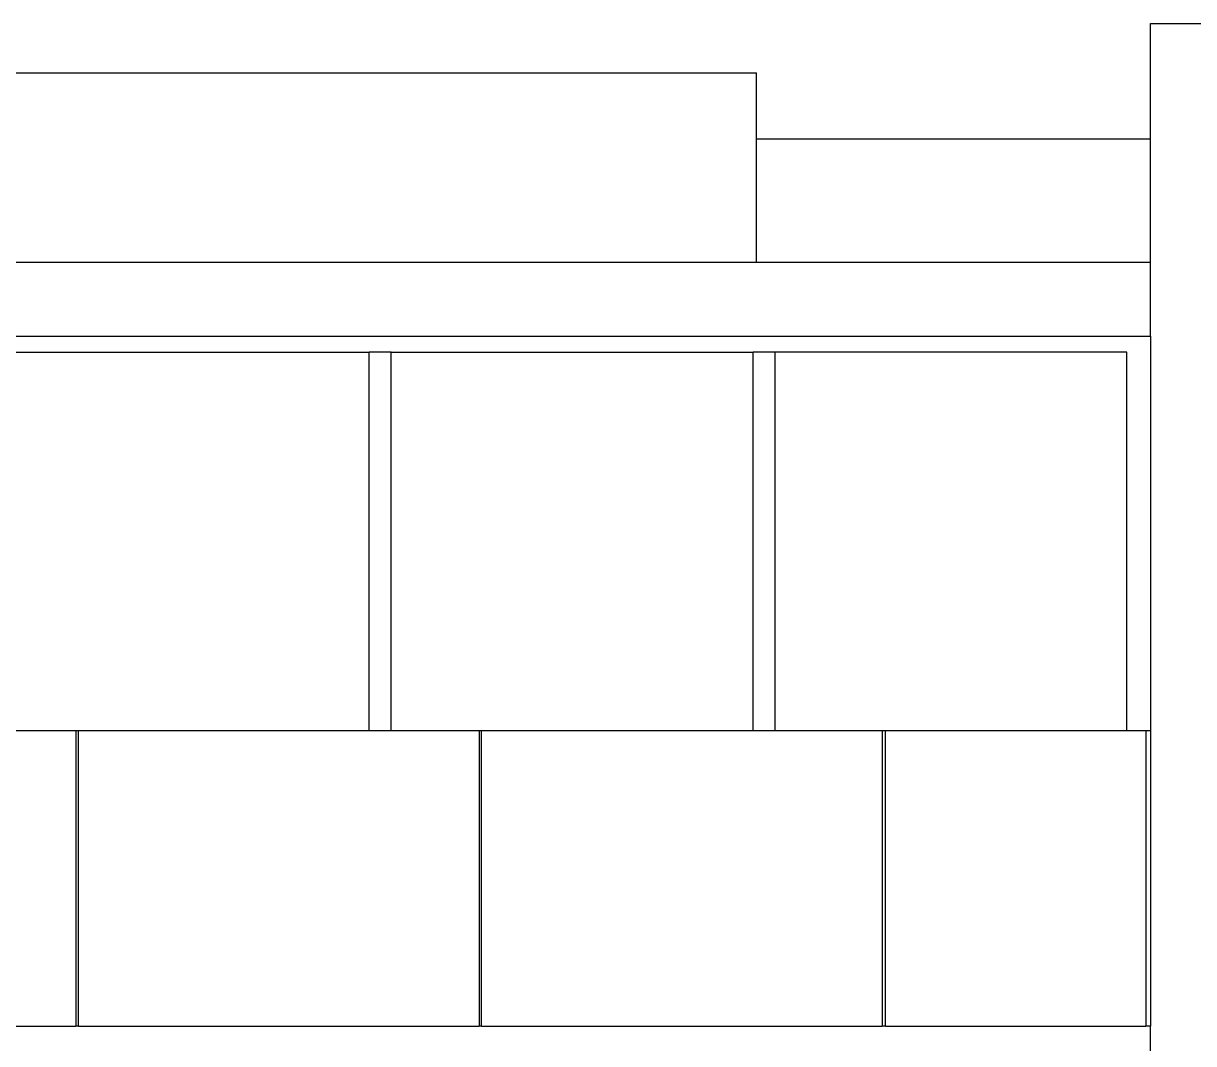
# Model space of a CAD drawing. Header units: metres. Extents: x 244.4 to 340.3, y -4.1 to 64.3.
# Drawn here: x 253.859 to 258.61, y 10.239 to 14.38 of the extents above; entities that cross this region are included whole.
import ezdxf

# ---------------------------------------------------------------- set-up
doc = ezdxf.new("R2010")
doc.units = ezdxf.units.M
doc.layers.add('Edges', color=7, linetype='Continuous')

# ---------------------------------------------------------------- blocks, each defined once
blk = doc.blocks.new('Novo+Sobrado2m fr')
for p, q in [((2.8469, 5.1623), (3.1969, 5.1623)), ((2.8469, 4.6923), (2.8469, 5.1623)), ((-3.3031, 4.9623), (1.2469, 4.9623)), ((1.2469, 4.6923), (1.2469, 4.9623)), ((2.8469, 4.6923), (1.2469, 4.6923)), ((1.2469, 4.1923), (1.2469, 4.6923)), ((2.8469, 4.1923), (2.8469, 4.6923)), ((1.2469, 4.1923), (-3.3031, 4.1923)), ((2.8469, 4.1923), (1.2469, 4.1923)), ((2.8469, 3.8923), (2.8469, 4.1923)), ((-1.8831, 3.8923), (2.8469, 3.8923)), ((2.8469, 3.8923), (2.8469, 2.2923)), ((-1.7865, 3.8275), (-0.326, 3.8275)), ((-0.326, 2.2923), (-0.326, 3.8275)), ((-0.2365, 3.8275), (-0.326, 3.8275)), ((-0.2365, 2.2923), (-0.2365, 3.8275)), ((-0.2365, 3.8275), (1.234, 3.8275)), ((1.234, 2.2923), (1.234, 3.8275)), ((1.3235, 3.8275), (1.234, 3.8275)), ((2.7502, 3.8275), (1.3235, 3.8275)), ((1.3235, 2.2923), (1.3235, 3.8275)), ((2.7502, 2.2923), (2.7502, 3.8275)), ((-1.7865, 2.2923), (-1.5163, 2.2923)), ((-1.5163, 2.2923), (-1.5163, 1.0923)), ((-1.5163, 2.2923), (-1.5063, 2.2923)), ((-1.5063, 1.0923), (-1.5063, 2.2923)), ((-1.5063, 2.2923), (-0.326, 2.2923)), ((-0.326, 2.2923), (-0.2365, 2.2923)), ((-0.2365, 2.2923), (0.1206, 2.2923)), ((0.1206, 2.2923), (0.1206, 1.0923)), ((0.1206, 2.2923), (0.1306, 2.2923)), ((0.1306, 1.0923), (0.1306, 2.2923)), ((0.1306, 2.2923), (1.234, 2.2923)), ((1.234, 2.2923), (1.3235, 2.2923)), ((1.3235, 2.2923), (1.7574, 2.2923)), ((1.7574, 2.2923), (1.7574, 1.0923)), ((1.7574, 2.2923), (1.7706, 2.2923)), ((1.7706, 1.0923), (1.7706, 2.2923)), ((1.7706, 2.2923), (2.7502, 2.2923)), ((2.7502, 2.2923), (2.8274, 2.2923)), ((2.8274, 2.2923), (2.8274, 1.0923)), ((2.8274, 2.2923), (2.8469, 2.2923)), ((2.8469, 2.2923), (2.8469, 1.0923)), ((-3.1431, 1.0923), (-1.5163, 1.0923)), ((-1.5063, 1.0923), (-1.5163, 1.0923)), ((-1.5063, 1.0923), (0.1206, 1.0923)), ((0.1306, 1.0923), (0.1206, 1.0923)), ((0.1306, 1.0923), (1.7574, 1.0923)), ((1.7706, 1.0923), (1.7574, 1.0923)), ((1.7706, 1.0923), (2.8274, 1.0923)), ((2.8469, 1.0923), (2.8274, 1.0923)), ((2.8469, -1.8777), (2.8469, 1.0923))]:
    blk.add_line(p, q)

msp = doc.modelspace()

# ---------------------------------------------------------------- block references
at = {"layer": 'Edges'}
msp.add_blockref('Novo+Sobrado2m fr', (255.5882, 9.2173), dxfattribs=at)

doc.saveas('drawing.dxf')
